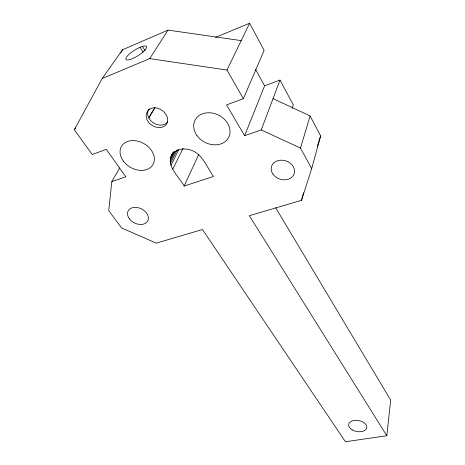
<?xml version="1.0" encoding="UTF-8"?>
<svg xmlns="http://www.w3.org/2000/svg" width="465" height="465" viewBox="0 0 465 465"><rect width="100%" height="100%" fill="white"/><g stroke="black" fill="none" stroke-linecap="round" stroke-linejoin="round"><path stroke-width="0.7" d="M171.201 155.996C174.375 149.532 182.821 147.858 189.296 149.654C202.147 152.654 206.611 167.016 213.499 176.473L184.128 186.064C179.304 176.665 164.68 165.226 172.503 153.421M119.72 167.941L111.809 181.612L108.752 210.697L121.58 227.943L156.281 243.137L202.478 229.518L345.419 441.75L386.822 435.74L390.676 400.115L275.64 207.692M386.822 435.74L249.35 215.702L301.5 200.328L311.707 168.621L320.623 135.972L310.132 115.965L273.031 98.615M301.5 200.328L303.593 192.725M311.707 168.621L300.477 148.062L310.132 115.965M317.368 146.144L320.623 135.972M292.177 108.333L293.316 104.939L280.011 80.079L264.602 85.816L244.619 135.693L226.531 104.933L243.375 98.714L264.12 50.389L249.595 23.25L215.493 37.392M244.619 135.693L261.243 129.944L280.011 80.079M184.128 186.064L198.851 154.252M243.375 98.714L226.978 70.041L249.595 23.25M172.829 169.068L183.094 148.254M170.94 165.308L178.711 149.742M170.405 163.372L177.229 149.771M173.311 152.979L173.962 151.695M170.213 159.542L174.125 151.793M170.161 161.436L175.375 151.09M172.12 154.409L173.096 152.479M170.562 157.722L173.172 152.561M111.809 181.612L125.771 176.787L106.316 149.311L92.221 154.514L74.324 129.752L102.19 78.521L122.498 49.79L168.034 30.103L241.207 40.6M120.755 52.969L122.498 49.79M148.161 110.699A10.474 8.201 31.9 0 1 154.194 107.793C157.821 107.741 161.314 109.362 163.808 111.96A11.41 8.934 31.8 0 1 165.395 125.405A11.41 8.934 31.8 0 1 150.451 124.202A11.41 8.934 31.8 0 1 148.161 110.699L149.224 108.886M154.915 107.549L148.748 117.918L154.886 107.741M102.19 78.521L149.701 58.631L168.034 30.103M74.324 129.752L75.562 127.962M140.064 47.285L142.435 46.401A12.2 3.238 -32.2 0 1 146.016 48.79A12.2 3.238 -32.2 0 1 135.036 57.404L132.356 58.683A12.2 3.238 -32.2 0 1 126.544 57.102A12.2 3.238 -32.2 0 1 140.064 47.285L143.15 52.202M149.701 58.631L226.978 70.041M261.243 129.944L300.477 148.062M142.435 46.401L145.127 50.685M255.506 69.273L264.602 85.816M167.755 121.772A11.363 8.916 31.9 0 1 153.258 122.818A11.363 8.916 31.9 0 1 148.806 109.234M352.238 429.904A9.201 5.568 10.4 0 0 366.751 427.759A9.201 5.568 10.4 0 0 354.156 420.453A9.201 5.568 10.4 0 0 352.238 429.904M272.978 174.154A11.916 9.591 18 0 0 293.246 175.671A11.916 9.591 18 0 0 282.429 160.216A11.916 9.591 18 0 0 272.978 174.154M129.433 218.87A11.021 7.853 26.4 0 0 147.481 221.421A11.021 7.853 26.4 0 0 136.96 207.477A11.021 7.853 26.4 0 0 129.433 218.87M123.365 161.093A18.193 13.648 30 0 0 152.921 164.645A18.193 13.648 30 0 0 135.327 140.709A18.193 13.648 30 0 0 123.365 161.093M196.997 135.617A18.879 15.223 27.2 0 0 228.356 137.966A18.879 15.223 27.2 0 0 210.232 112.792A18.879 15.223 27.2 0 0 196.997 135.617"/></g></svg>
